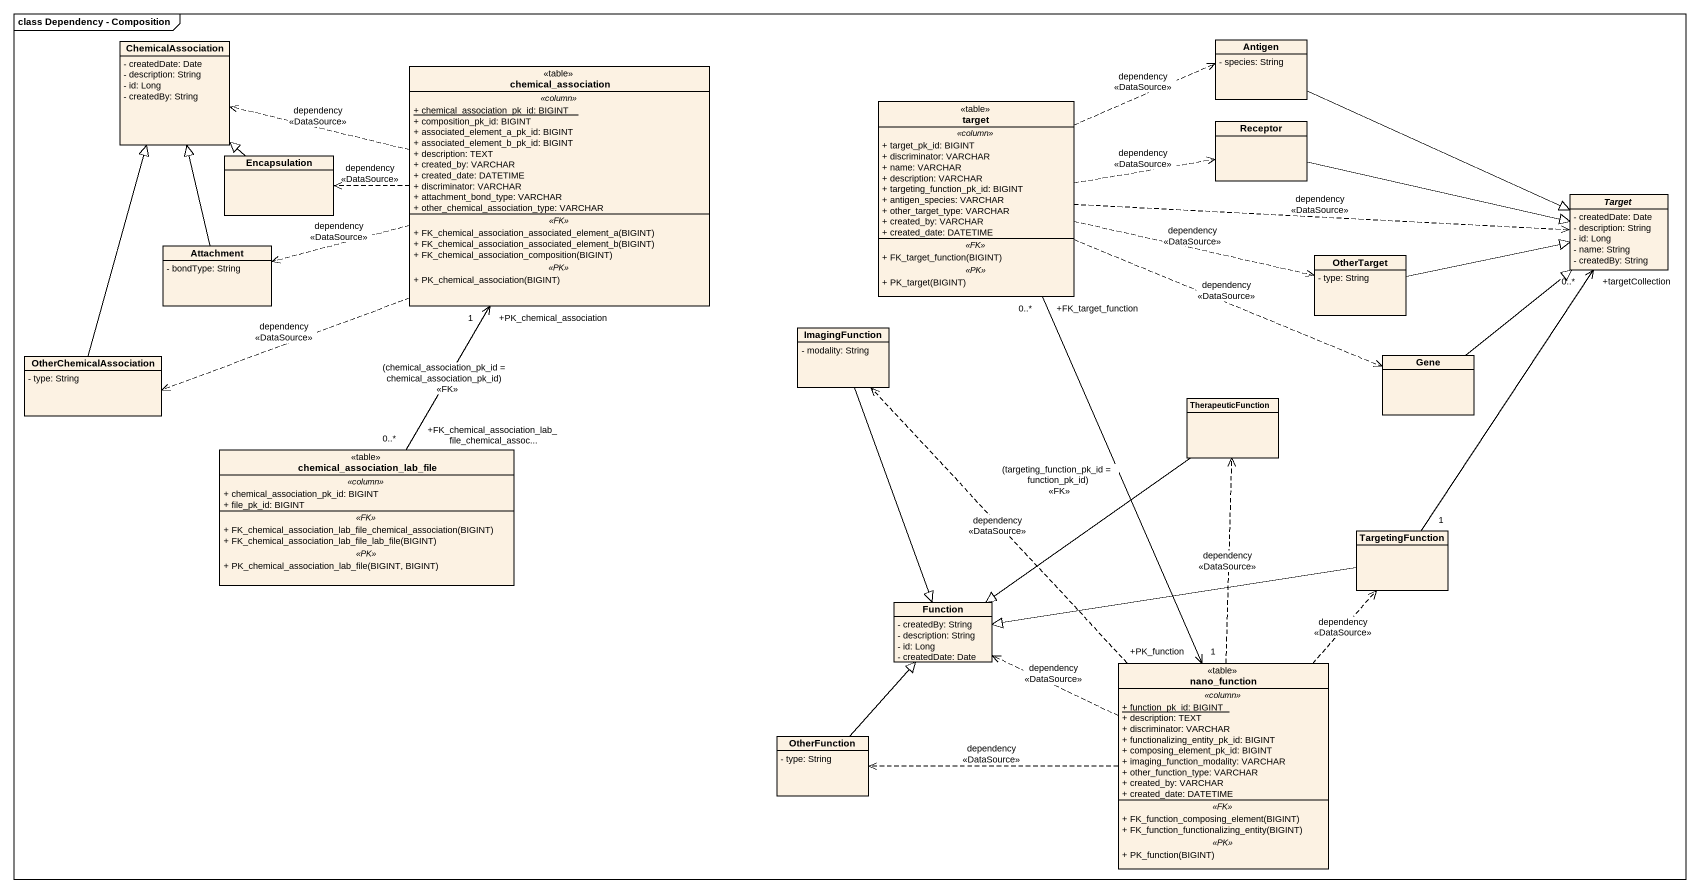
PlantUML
@startuml
mainframe class Dependency - Composition
hide circle
hide empty members
skinparam classAttributeIconSize 0
class ChemicalAssociation #FCF2E3 {
  - createdDate: Date
  - description: String
  - id: Long
  - createdBy: String
}
class Antigen {
  - species: String
}
class chemical_association <<table>> {
  .. <<column>> ..
  {static} + chemical_association_pk_id: BIGINT
  + composition_pk_id: BIGINT
  + associated_element_a_pk_id: BIGINT
  + associated_element_b_pk_id: BIGINT
  + description: TEXT
  + created_by: VARCHAR
  + created_date: DATETIME
  + discriminator: VARCHAR
  + attachment_bond_type: VARCHAR
  + other_chemical_association_type: VARCHAR
  .. <<FK>> ..
  + FK_chemical_association_associated_element_a(BIGINT)
  + FK_chemical_association_associated_element_b(BIGINT)
  + FK_chemical_association_composition(BIGINT)
  .. <<PK>> ..
  + PK_chemical_association(BIGINT)
}
class target <<table>> {
  .. <<column>> ..
  + target_pk_id: BIGINT
  + discriminator: VARCHAR
  + name: VARCHAR
  + description: VARCHAR
  + targeting_function_pk_id: BIGINT
  + antigen_species: VARCHAR
  + other_target_type: VARCHAR
  + created_by: VARCHAR
  + created_date: DATETIME
  .. <<FK>> ..
  + FK_target_function(BIGINT)
  .. <<PK>> ..
  + PK_target(BIGINT)
}
class Receptor
class Encapsulation
abstract class Target {
  - createdDate: Date
  - description: String
  - id: Long
  - name: String
  - createdBy: String
}
class Attachment {
  - bondType: String
}
class OtherTarget {
  - type: String
}
class ImagingFunction {
  - modality: String
}
class OtherChemicalAssociation {
  - type: String
}
class Gene
class TherapeuticFunction
class "chemical_association_lab_file" as chemical_association_lab <<table>> {
  .. <<column>> ..
  + chemical_association_pk_id: BIGINT
  + file_pk_id: BIGINT
  .. <<FK>> ..
  + FK_chemical_association_lab_file_chemical_association(BIGINT)
  + FK_chemical_association_lab_file_lab_file(BIGINT)
  .. <<PK>> ..
  + PK_chemical_association_lab_file(BIGINT, BIGINT)
}
class TargetingFunction
class Function {
  - createdBy: String
  - description: String
  - id: Long
  - createdDate: Date
}
class nano_function <<table>> {
  .. <<column>> ..
  {static} + function_pk_id: BIGINT
  + description: TEXT
  + discriminator: VARCHAR
  + functionalizing_entity_pk_id: BIGINT
  + composing_element_pk_id: BIGINT
  + imaging_function_modality: VARCHAR
  + other_function_type: VARCHAR
  + created_by: VARCHAR
  + created_date: DATETIME
  .. <<FK>> ..
  + FK_function_composing_element(BIGINT)
  + FK_function_functionalizing_entity(BIGINT)
  .. <<PK>> ..
  + PK_function(BIGINT)
}
class OtherFunction {
  - type: String
}
Antigen -right-|> Target
chemical_association .left.> ChemicalAssociation : dependency\n<<DataSource>>
chemical_association .left.> Encapsulation : dependency\n<<DataSource>>
chemical_association .left.> Attachment : dependency\n<<DataSource>>
chemical_association .left.> OtherChemicalAssociation : dependency\n<<DataSource>>
target .right.> Antigen : dependency\n<<DataSource>>
target .right.> Receptor : dependency\n<<DataSource>>
target .right.> Target : dependency\n<<DataSource>>
target .right.> OtherTarget : dependency\n<<DataSource>>
target .right.> Gene : dependency\n<<DataSource>>
target "+FK_target_function\n0..*" --> "+PK_function\n1" nano_function : (targeting_function_pk_id = function_pk_id)\n<<FK>>
Receptor -right-|> Target
Encapsulation -up-|> ChemicalAssociation
Attachment -up-|> ChemicalAssociation
OtherTarget -right-|> Target
ImagingFunction --|> Function
OtherChemicalAssociation -up-|> ChemicalAssociation
Gene -up-|> Target
TherapeuticFunction --|> Function
chemical_association_lab "+FK_chemical_association_lab_file_chemical_assoc...\n0..*" -up-> "+PK_chemical_association\n1" chemical_association : (chemical_association_pk_id = chemical_association_pk_id)\n<<FK>>
TargetingFunction "1" -up-> "+targetCollection\n0..*" Target
TargetingFunction -left-|> Function
nano_function .up.> ImagingFunction : dependency\n<<DataSource>>
nano_function .up.> TherapeuticFunction : dependency\n<<DataSource>>
nano_function .up.> TargetingFunction : dependency\n<<DataSource>>
nano_function .left.> Function : dependency\n<<DataSource>>
nano_function .left.> OtherFunction : dependency\n<<DataSource>>
OtherFunction -up-|> Function
@enduml
